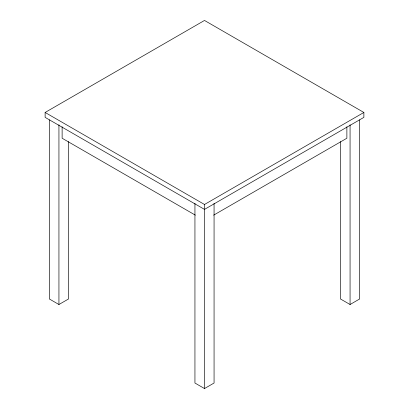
<?xml version="1.0" encoding="UTF-8"?>
<svg xmlns="http://www.w3.org/2000/svg" width="409" height="409" viewBox="0 0 409 409"><rect width="100%" height="100%" fill="white"/><g stroke="black" fill="none" stroke-linecap="round" stroke-linejoin="round"><path stroke-width="0.61" d="M62.127 126.785L62.127 138.232L195.359 215.154M45.123 112.465L204.5 20.45L363.877 112.465L363.877 117.373L204.505 209.388L45.123 117.373L45.123 112.465L204.5 204.485L204.505 209.388M204.5 204.485L363.877 112.465M49.377 119.919L49.377 298.989L58.937 304.511L68.502 298.989L68.502 141.586M213.641 215.154L346.878 138.232L346.878 126.78M194.94 203.324L194.94 383.029L204.505 388.55L214.065 383.029L214.065 203.324M340.503 141.591L340.503 298.989L350.068 304.511L359.629 298.989L359.629 119.924M350.068 124.806L350.068 304.511M204.505 209.485L204.505 388.55M58.937 124.806L58.937 304.511"/></g></svg>
